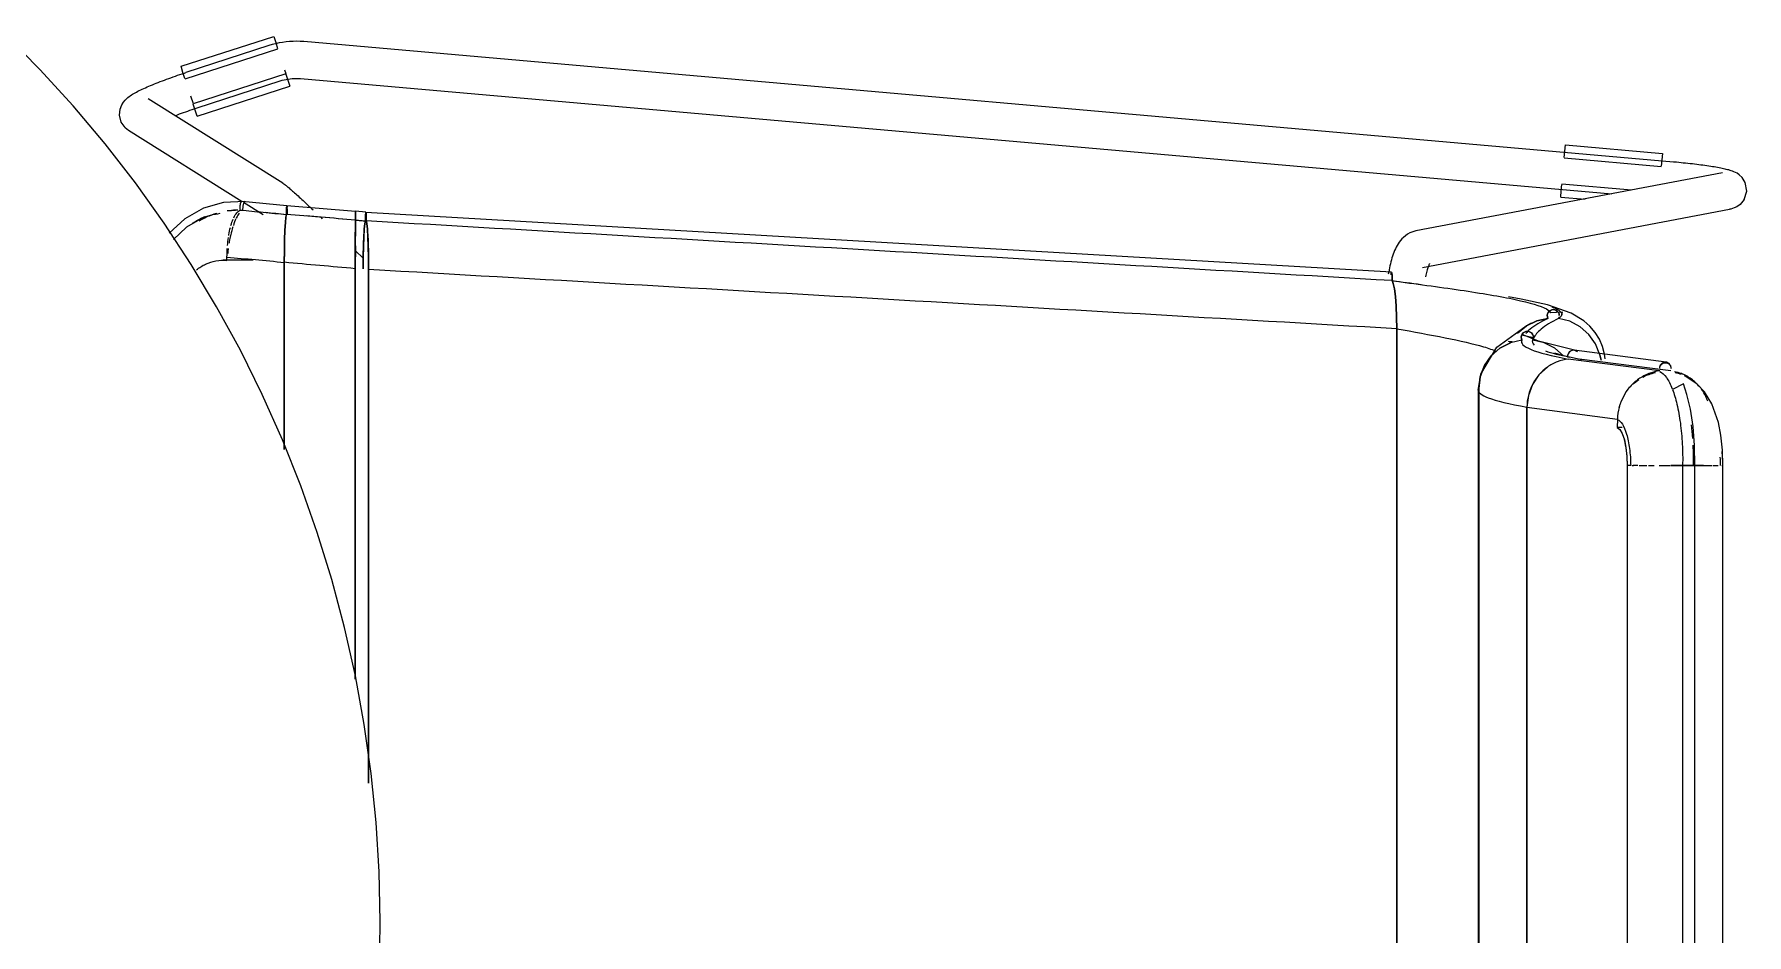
# Model space of a CAD drawing. Header units: millimetres. Extents: x 155927 to 326028, y -36033 to 97293.
# Drawn here: x 173719 to 174274, y 12301 to 12592 of the extents above; entities that cross this region are included whole.
import ezdxf

# ---------------------------------------------------------------- set-up
doc = ezdxf.new("R2010")
doc.units = ezdxf.units.MM
doc.header["$MEASUREMENT"] = 0
doc.layers.add('I-FURN', color=8, linetype='CONTINUOUS', lineweight=9)

msp = doc.modelspace()

# ---------------------------------------------------------------- linework, layer by layer
at = {"layer": 'I-FURN'}
for p, q in [((173721.21, 12580.73), (173709.96, 12592.1)), ((173766.88, 12581.73), (173796.88, 12591.42)), ((173796.88, 12591.42), (173797.51, 12589.47)), ((173768.18, 12577.69), (173798.19, 12587.38)), ((173795.25, 12588.42), (173768.43, 12579.71)), ((173795.29, 12588.44), (173795.25, 12588.42)), ((173796.39, 12588.77), (173795.29, 12588.44)), ((173797.49, 12589.05), (173796.39, 12588.77)), ((173798.61, 12589.29), (173797.49, 12589.05)), ((173797.51, 12589.47), (173798.15, 12587.5)), ((173799.73, 12589.49), (173798.61, 12589.29)), ((173800.87, 12589.64), (173799.73, 12589.49)), ((173802, 12589.74), (173800.87, 12589.64)), ((173803.14, 12589.8), (173802, 12589.74)), ((173804.29, 12589.82), (173803.14, 12589.8)), ((173805.43, 12589.79), (173804.29, 12589.82)), ((173806.57, 12589.71), (173805.43, 12589.79)), ((174249.89, 12550.76), (173806.57, 12589.71)), ((173732, 12568.91), (173721.21, 12580.73)), ((173767.51, 12579.78), (173766.88, 12581.73)), ((173800.39, 12580.57), (173800.76, 12579.41)), ((173754.32, 12574.34), (173754.83, 12574.57)), ((173754.83, 12574.57), (173755.35, 12574.81)), ((173755.35, 12574.81), (173755.9, 12575.05)), ((173755.9, 12575.05), (173756.46, 12575.29)), ((173756.46, 12575.29), (173757.04, 12575.54)), ((173757.04, 12575.54), (173757.63, 12575.79)), ((173757.63, 12575.79), (173758.24, 12576.04)), ((173758.24, 12576.04), (173758.87, 12576.29)), ((173758.87, 12576.29), (173759.51, 12576.54)), ((173759.51, 12576.54), (173760.16, 12576.79)), ((173760.16, 12576.79), (173760.83, 12577.05)), ((173760.83, 12577.05), (173761.51, 12577.3)), ((173761.51, 12577.3), (173762.19, 12577.56)), ((173762.19, 12577.56), (173762.89, 12577.81)), ((173762.89, 12577.81), (173763.6, 12578.06)), ((173763.6, 12578.06), (173764.32, 12578.32)), ((173764.32, 12578.32), (173765.04, 12578.57)), ((173765.04, 12578.57), (173765.77, 12578.82)), ((173765.77, 12578.82), (173766.5, 12579.07)), ((173766.5, 12579.07), (173767.24, 12579.32)), ((173767.24, 12579.32), (173767.98, 12579.56)), ((173768.14, 12577.81), (173767.51, 12579.78)), ((173767.98, 12579.56), (173768.43, 12579.71)), ((173800.79, 12579.31), (173770.79, 12569.62)), ((173772.09, 12565.58), (173802.1, 12575.27)), ((173772.14, 12568.3), (173798.96, 12577.01)), ((173798.96, 12577.01), (173799.59, 12577.2)), ((173799.59, 12577.2), (173800.23, 12577.37)), ((173800.23, 12577.37), (173800.88, 12577.51)), ((173800.83, 12579.19), (173801.47, 12577.22)), ((173800.88, 12577.51), (173801.53, 12577.62)), ((173801.47, 12577.22), (173802.1, 12575.27)), ((173801.53, 12577.62), (173802.19, 12577.71)), ((173802.19, 12577.71), (173802.85, 12577.77)), ((173802.85, 12577.77), (173803.51, 12577.81)), ((173803.51, 12577.81), (173804.17, 12577.82)), ((173804.17, 12577.82), (173804.83, 12577.8)), ((173804.83, 12577.8), (173805.49, 12577.76)), ((173805.49, 12577.76), (173805.52, 12577.76)), ((173805.52, 12577.75), (174229.86, 12540.47)), ((173742.31, 12556.67), (173732, 12568.91)), ((173747.15, 12567.88), (173747.67, 12569.26)), ((173747.67, 12569.26), (173748.24, 12570.17)), ((173748.24, 12570.17), (173748.75, 12570.8)), ((173748.75, 12570.8), (173749.22, 12571.26)), ((173749.22, 12571.26), (173749.65, 12571.63)), ((173749.65, 12571.63), (173750.05, 12571.95)), ((173750.05, 12571.95), (173750.44, 12572.22)), ((173750.44, 12572.22), (173750.83, 12572.48)), ((173750.83, 12572.48), (173751.22, 12572.72)), ((173751.22, 12572.72), (173751.62, 12572.96)), ((173751.62, 12572.96), (173752.03, 12573.19)), ((173752.03, 12573.19), (173752.45, 12573.42)), ((173752.45, 12573.42), (173752.89, 12573.65)), ((173752.89, 12573.65), (173753.35, 12573.87)), ((173753.35, 12573.87), (173753.82, 12574.11)), ((173753.82, 12574.11), (173754.32, 12574.34)), ((173799.86, 12543.91), (173756.28, 12571.22)), ((173769.96, 12572.2), (173770.76, 12569.72)), ((173771.46, 12567.53), (173770.83, 12569.5)), ((173746.97, 12565.9), (173747.15, 12567.88)), ((173747.56, 12563.68), (173746.97, 12565.9)), ((173748.79, 12561.94), (173747.56, 12563.68)), ((173765.16, 12565.86), (173765.79, 12566.09)), ((173765.79, 12566.09), (173766.42, 12566.32)), ((173766.42, 12566.32), (173767.07, 12566.56)), ((173767.07, 12566.56), (173767.73, 12566.8)), ((173767.73, 12566.8), (173768.39, 12567.03)), ((173768.39, 12567.03), (173769.07, 12567.27)), ((173769.07, 12567.27), (173769.75, 12567.5)), ((173769.75, 12567.5), (173770.43, 12567.73)), ((173770.43, 12567.73), (173771.12, 12567.96)), ((173771.12, 12567.96), (173771.81, 12568.19)), ((173772.09, 12565.58), (173771.46, 12567.53)), ((173771.81, 12568.19), (173772.14, 12568.3)), ((173748.79, 12561.94), (173749.91, 12561.05)), ((173749.91, 12561.05), (173786.67, 12538.02)), ((173752.12, 12544.04), (173742.31, 12556.67)), ((174214.51, 12552.23), (174214.69, 12554.29)), ((174214.69, 12554.29), (174214.87, 12556.33)), ((174214.87, 12556.33), (174246.28, 12553.57)), ((174246.28, 12553.57), (174246.1, 12551.53)), ((174265.74, 12547.28), (174166.45, 12528.47)), ((174214.5, 12552.1), (174245.91, 12549.34)), ((174246.1, 12551.53), (174245.92, 12549.47)), ((174250.05, 12550.75), (174249.89, 12550.76)), ((174250.8, 12550.68), (174250.05, 12550.75)), ((174251.55, 12550.61), (174250.8, 12550.68)), ((174252.3, 12550.54), (174251.55, 12550.61)), ((174253.04, 12550.46), (174252.3, 12550.54)), ((174253.78, 12550.39), (174253.04, 12550.46)), ((174254.51, 12550.31), (174253.78, 12550.39)), ((174255.24, 12550.23), (174254.51, 12550.31)), ((174255.96, 12550.15), (174255.24, 12550.23)), ((174256.67, 12550.06), (174255.96, 12550.15)), ((174257.36, 12549.98), (174256.67, 12550.06)), ((174258.05, 12549.89), (174257.36, 12549.98)), ((174258.73, 12549.81), (174258.05, 12549.89)), ((174259.39, 12549.72), (174258.73, 12549.81)), ((174260.04, 12549.63), (174259.39, 12549.72)), ((174260.67, 12549.54), (174260.04, 12549.63)), ((174261.29, 12549.45), (174260.67, 12549.54)), ((174261.9, 12549.36), (174261.29, 12549.45)), ((174262.48, 12549.27), (174261.9, 12549.36)), ((174263.05, 12549.17), (174262.48, 12549.27)), ((174263.6, 12549.08), (174263.05, 12549.17)), ((174264.14, 12548.99), (174263.6, 12549.08)), ((174264.65, 12548.89), (174264.14, 12548.99)), ((174265.15, 12548.8), (174264.65, 12548.89)), ((174265.62, 12548.7), (174265.15, 12548.8)), ((174266.08, 12548.61), (174265.62, 12548.7)), ((174266.53, 12548.51), (174266.08, 12548.61)), ((174266.95, 12548.41), (174266.53, 12548.51)), ((174267.37, 12548.3), (174266.95, 12548.41)), ((174267.77, 12548.2), (174267.37, 12548.3)), ((174268.16, 12548.08), (174267.77, 12548.2)), ((174268.56, 12547.96), (174268.16, 12548.08)), ((174268.96, 12547.81), (174268.56, 12547.96)), ((174269.39, 12547.65), (174268.96, 12547.81)), ((174269.87, 12547.43), (174269.39, 12547.65)), ((174270.43, 12547.13), (174269.87, 12547.43)), ((174271.13, 12546.65), (174270.43, 12547.13)), ((173761.41, 12531.01), (173752.12, 12544.04)), ((173799.86, 12543.91), (173800.19, 12543.7)), ((173800.19, 12543.7), (173800.44, 12543.52)), ((173800.44, 12543.52), (173800.67, 12543.34)), ((173800.67, 12543.34), (173800.9, 12543.17)), ((173800.9, 12543.17), (173801.12, 12542.99)), ((173801.12, 12542.99), (173801.35, 12542.8)), ((173801.35, 12542.8), (173801.59, 12542.6)), ((173801.59, 12542.6), (173801.84, 12542.38)), ((173801.84, 12542.38), (173802.11, 12542.15)), ((173802.11, 12542.15), (173802.39, 12541.91)), ((173802.39, 12541.91), (173802.68, 12541.65)), ((173802.68, 12541.65), (173802.99, 12541.38)), ((173802.99, 12541.38), (173803.31, 12541.09)), ((174213.38, 12539.42), (174213.56, 12541.47)), ((174213.56, 12541.47), (174213.75, 12543.53)), ((174236.24, 12541.68), (174213.76, 12543.65)), ((174272.04, 12545.79), (174271.13, 12546.65)), ((174273.08, 12544.14), (174272.04, 12545.79)), ((174272.73, 12538.63), (174273.56, 12541.38)), ((174273.56, 12541.38), (174273.08, 12544.14)), ((173774.1, 12535.8), (173768.09, 12532.42)), ((173780.62, 12537.68), (173774.1, 12535.8)), ((173787.53, 12537.97), (173780.62, 12537.68)), ((173786.64, 12538.09), (173801.13, 12536.67)), ((173787.05, 12537.78), (173793.49, 12533.75)), ((173801.04, 12535.73), (173801.03, 12535.28)), ((173801.03, 12535.27), (173801.04, 12535.72)), ((173801.06, 12536.11), (173801.04, 12535.73)), ((173801.04, 12535.72), (173801.06, 12536.11)), ((173801.08, 12536.41), (173801.06, 12536.11)), ((173801.06, 12536.11), (173801.08, 12536.4)), ((173801.1, 12536.6), (173801.08, 12536.41)), ((173801.13, 12536.67), (173801.1, 12536.6)), ((173801.1, 12536.59), (173801.13, 12536.66)), ((173801.16, 12536.6), (173801.13, 12536.67)), ((173801.13, 12536.66), (173823.33, 12534.84)), ((173801.13, 12536.66), (173801.16, 12536.6)), ((173801.18, 12536.41), (173801.16, 12536.6)), ((173801.16, 12536.6), (173801.18, 12536.41)), ((173801.2, 12536.12), (173801.18, 12536.41)), ((173801.18, 12536.41), (173801.2, 12536.12)), ((173801.23, 12535.29), (173801.22, 12535.74)), ((173801.22, 12535.74), (173801.23, 12535.29)), ((173803.31, 12541.09), (173803.65, 12540.79)), ((173803.65, 12540.79), (173804, 12540.48)), ((173804, 12540.48), (173804.37, 12540.15)), ((173804.37, 12540.15), (173804.74, 12539.8)), ((173804.74, 12539.8), (173805.13, 12539.45)), ((173805.13, 12539.45), (173805.54, 12539.08)), ((173805.54, 12539.08), (173805.95, 12538.7)), ((173805.95, 12538.7), (173806.37, 12538.31)), ((173806.37, 12538.31), (173806.81, 12537.9)), ((173806.81, 12537.9), (173807.25, 12537.49)), ((173807.25, 12537.49), (173807.71, 12537.07)), ((173807.71, 12537.07), (173808.17, 12536.64)), ((173808.17, 12536.64), (173808.64, 12536.2)), ((173808.64, 12536.2), (173809.12, 12535.75)), ((173809.12, 12535.75), (173809.6, 12535.29)), ((174213.38, 12539.42), (174221.28, 12538.73)), ((174268.9, 12535.71), (174268.39, 12535.58)), ((174269.52, 12535.93), (174268.9, 12535.71)), ((174270.33, 12536.3), (174269.52, 12535.93)), ((174271.41, 12537.05), (174270.33, 12536.3)), ((174272.73, 12538.63), (174271.41, 12537.05)), ((173770.18, 12517.63), (173761.41, 12531.01)), ((173768.09, 12532.42), (173763.09, 12527.81)), ((173774.5, 12533.1), (173768.68, 12529.73)), ((173800.67, 12531.19), (173800.51, 12528.71)), ((173800.52, 12528.75), (173800.67, 12531.19)), ((173800.67, 12531.21), (173800.84, 12532.93)), ((173800.84, 12532.92), (173800.67, 12531.19)), ((173801.04, 12533.82), (173800.84, 12532.92)), ((173800.84, 12532.93), (173801.04, 12533.81)), ((173801.03, 12535.28), (173801.03, 12534.78)), ((173801.03, 12534.78), (173801.03, 12535.27)), ((173801.03, 12534.78), (173801.03, 12534.29)), ((173801.03, 12534.28), (173801.03, 12534.78)), ((173801.03, 12534.29), (173801.04, 12533.82)), ((173801.04, 12533.81), (173801.03, 12534.28)), ((173801.22, 12533.83), (173801.23, 12534.3)), ((173801.23, 12534.3), (173801.22, 12533.83)), ((173801.23, 12534.8), (173801.23, 12535.29)), ((173801.23, 12535.29), (173801.23, 12534.79)), ((173801.23, 12534.3), (173801.23, 12534.8)), ((173801.23, 12534.79), (173801.23, 12534.3)), ((173812.09, 12532.93), (173812.59, 12532.45)), ((173823.3, 12529.37), (173823.31, 12531.11)), ((173823.31, 12531.11), (173823.3, 12529.37)), ((173823.31, 12531.11), (173823.32, 12532)), ((173823.32, 12532), (173823.31, 12531.11)), ((173823.32, 12533.91), (173823.33, 12534.29)), ((173823.33, 12534.29), (173823.32, 12533.91)), ((173823.32, 12533.45), (173823.32, 12533.91)), ((173823.32, 12533.91), (173823.32, 12533.46)), ((173823.32, 12533.46), (173823.32, 12532.97)), ((173823.32, 12532.96), (173823.32, 12533.45)), ((173823.32, 12532.97), (173823.32, 12532.47)), ((173823.32, 12532.47), (173823.32, 12532.96)), ((173823.32, 12532), (173823.32, 12532.47)), ((173823.32, 12532.47), (173823.32, 12532)), ((173823.33, 12534.77), (173823.33, 12534.84)), ((173823.33, 12534.84), (173823.33, 12534.77)), ((173826.69, 12534.57), (173823.33, 12534.83)), ((173823.33, 12534.77), (173823.33, 12534.83)), ((173823.33, 12534.83), (173823.33, 12534.77)), ((173823.33, 12534.58), (173823.33, 12534.77)), ((173823.33, 12534.77), (173823.34, 12534.58)), ((173823.34, 12534.58), (173823.33, 12534.77)), ((173823.33, 12534.77), (173823.33, 12534.58)), ((173823.33, 12534.29), (173823.33, 12534.58)), ((173823.33, 12534.58), (173823.33, 12534.29)), ((173823.34, 12534.58), (173823.34, 12534.28)), ((173823.34, 12534.29), (173823.34, 12534.58)), ((173823.34, 12533.9), (173823.34, 12534.29)), ((173823.34, 12534.28), (173823.34, 12533.9)), ((173823.34, 12533.9), (173823.34, 12533.45)), ((173823.34, 12533.45), (173823.34, 12533.9)), ((173823.34, 12533.45), (173823.34, 12532.96)), ((173823.34, 12532.96), (173823.34, 12533.45)), ((173823.34, 12532.96), (173823.34, 12532.46)), ((173823.34, 12532.46), (173823.34, 12532.96)), ((173823.34, 12532.46), (173823.34, 12531.99)), ((173823.34, 12531.99), (173823.34, 12532.46)), ((173823.37, 12529.35), (173823.35, 12531.1)), ((173823.35, 12531.09), (173823.37, 12529.34)), ((173826.38, 12530.82), (173826.19, 12529.07)), ((173826.59, 12531.72), (173826.38, 12530.82)), ((173826.6, 12533.63), (173826.58, 12533.18)), ((173826.58, 12533.18), (173826.58, 12532.69)), ((173826.58, 12532.69), (173826.58, 12532.19)), ((173826.58, 12532.19), (173826.59, 12531.72)), ((173826.61, 12534.01), (173826.6, 12533.63)), ((173826.64, 12534.31), (173826.61, 12534.01)), ((173826.66, 12534.49), (173826.64, 12534.31)), ((173826.69, 12534.56), (173826.66, 12534.49)), ((173826.69, 12534.56), (174158.6, 12515.28)), ((173826.72, 12534.5), (173826.69, 12534.56)), ((173826.74, 12534.31), (173826.72, 12534.5)), ((173826.77, 12534.02), (173826.74, 12534.31)), ((173826.78, 12533.64), (173826.77, 12534.02)), ((173826.8, 12533.18), (173826.78, 12533.64)), ((173826.79, 12531.73), (173826.8, 12532.2)), ((173827, 12530.84), (173826.79, 12531.73)), ((173826.8, 12532.69), (173826.8, 12533.18)), ((173826.8, 12532.2), (173826.8, 12532.69)), ((173827.19, 12529.09), (173827, 12530.84)), ((174168.68, 12516.68), (174267.97, 12535.49)), ((174268.39, 12535.58), (174267.97, 12535.49)), ((173768.68, 12529.73), (173764.45, 12525.7)), ((173800.33, 12522.17), (173800.4, 12525.61)), ((173800.4, 12525.61), (173800.33, 12522.18)), ((173800.4, 12525.68), (173800.52, 12528.71)), ((173800.51, 12528.71), (173800.4, 12525.61)), ((173823.27, 12523.73), (173823.28, 12526.86)), ((173823.28, 12526.86), (173823.27, 12523.73)), ((173823.3, 12529.37), (173823.28, 12526.86)), ((173823.28, 12526.86), (173823.3, 12529.36)), ((173823.38, 12526.85), (173823.37, 12529.35)), ((173823.37, 12529.34), (173823.38, 12526.84)), ((173826.03, 12526.57), (173825.9, 12523.45)), ((173826.19, 12529.07), (173826.03, 12526.57)), ((173827.36, 12526.59), (173827.19, 12529.09)), ((173827.48, 12523.46), (173827.36, 12526.59)), ((174161.12, 12524.83), (174160.76, 12524.29)), ((174161.52, 12525.36), (174161.12, 12524.83)), ((174161.97, 12525.89), (174161.52, 12525.36)), ((174162.49, 12526.41), (174161.97, 12525.89)), ((174163.09, 12526.92), (174162.49, 12526.41)), ((174163.77, 12527.41), (174163.09, 12526.92)), ((174164.56, 12527.84), (174163.77, 12527.41)), ((174165.46, 12528.21), (174164.56, 12527.84)), ((174166.45, 12528.47), (174165.46, 12528.21)), ((173781.75, 12518.97), (173781.75, 12520.01)), ((173800.33, 12522.08), (173800.3, 12518.32)), ((173800.3, 12518.44), (173800.33, 12522.08)), ((173823.27, 12520.16), (173823.27, 12523.73)), ((173823.27, 12523.73), (173823.27, 12520.16)), ((173825.94, 12519.6), (173823.27, 12522.17)), ((173823.27, 12516.37), (173823.27, 12520.16)), ((173823.27, 12520.16), (173823.27, 12516.37)), ((173823.39, 12523.72), (173823.39, 12520.16)), ((173823.39, 12520.17), (173823.39, 12523.72)), ((173825.82, 12519.9), (173825.8, 12516.22)), ((173825.9, 12523.45), (173825.82, 12519.9)), ((173827.56, 12519.89), (173827.48, 12523.46)), ((173827.58, 12516.11), (173827.56, 12519.89)), ((174158.58, 12519.14), (174158.41, 12518.51)), ((174158.76, 12519.76), (174158.58, 12519.14)), ((174158.96, 12520.36), (174158.76, 12519.76)), ((174159.16, 12520.95), (174158.96, 12520.36)), ((174159.38, 12521.54), (174159.16, 12520.95)), ((174159.62, 12522.11), (174159.38, 12521.54)), ((174159.87, 12522.67), (174159.62, 12522.11)), ((174160.14, 12523.22), (174159.87, 12522.67)), ((174160.43, 12523.75), (174160.14, 12523.22)), ((174160.76, 12524.29), (174160.43, 12523.75)), ((173778.41, 12503.91), (173770.18, 12517.63)), ((173790.26, 12519.02), (173780.51, 12519.02)), ((173800.3, 12518.32), (173800.3, 12457.76)), ((173800.3, 12457.76), (173800.3, 12518.32)), ((173823.27, 12383.54), (173823.27, 12516.37)), ((173823.27, 12516.37), (173823.27, 12383.54)), ((173827.58, 12349.84), (173827.58, 12516.11)), ((173827.58, 12516.11), (173827.58, 12349.84)), ((174157.69, 12515.17), (174157.57, 12514.47)), ((174157.82, 12515.86), (174157.69, 12515.17)), ((174157.95, 12516.54), (174157.82, 12515.86)), ((174158.09, 12517.21), (174157.95, 12516.54)), ((174158.25, 12517.87), (174158.09, 12517.21)), ((174158.41, 12518.51), (174158.25, 12517.87)), ((174158.45, 12514.74), (174158.42, 12514.36)), ((174158.42, 12514.36), (174158.45, 12514.74)), ((174158.5, 12515.03), (174158.45, 12514.74)), ((174158.45, 12514.74), (174158.5, 12515.03)), ((174158.55, 12515.21), (174158.6, 12515.28)), ((174158.6, 12515.27), (174158.55, 12515.21)), ((174158.75, 12514.71), (174158.7, 12515.01)), ((174158.7, 12515.01), (174158.75, 12514.71)), ((174158.78, 12514.32), (174158.75, 12514.71)), ((174158.75, 12514.71), (174158.78, 12514.33)), ((174158.78, 12514.33), (174158.8, 12513.87)), ((174158.8, 12513.87), (174158.78, 12514.32)), ((174158.81, 12513.38), (174158.8, 12513.87)), ((174158.8, 12513.87), (174158.81, 12513.38)), ((174169.71, 12514.13), (174169.61, 12513.63)), ((174169.81, 12514.6), (174169.71, 12514.13)), ((174169.91, 12515.04), (174169.81, 12514.6)), ((174170.02, 12515.46), (174169.91, 12515.04)), ((174170.12, 12515.86), (174170.02, 12515.46)), ((174170.23, 12516.22), (174170.12, 12515.86)), ((174170.34, 12516.56), (174170.23, 12516.22)), ((174170.45, 12516.86), (174170.34, 12516.56)), ((174170.55, 12517.13), (174170.45, 12516.86)), ((174170.64, 12517.36), (174170.55, 12517.13)), ((174170.73, 12517.56), (174170.64, 12517.36)), ((174170.8, 12517.71), (174170.73, 12517.56)), ((174170.85, 12517.8), (174170.8, 12517.71)), ((174170.89, 12517.87), (174170.85, 12517.8)), ((174170.91, 12517.9), (174170.89, 12517.87)), ((174158.79, 12512.41), (174158.81, 12512.88)), ((174158.81, 12512.88), (174158.79, 12512.41)), ((174158.79, 12512.41), (174159.19, 12511.51)), ((174159.19, 12511.51), (174158.79, 12512.41)), ((174158.81, 12512.88), (174158.81, 12513.38)), ((174158.81, 12513.38), (174158.81, 12512.88)), ((174159.19, 12511.51), (174159.55, 12509.77)), ((174159.56, 12509.76), (174159.19, 12511.51)), ((174159.55, 12509.76), (174159.86, 12507.3)), ((174159.87, 12507.26), (174159.56, 12509.76)), ((173786.08, 12489.87), (173778.41, 12503.91)), ((174159.87, 12507.27), (174160.1, 12504.21)), ((174160.11, 12504.16), (174159.87, 12507.26)), ((174160.11, 12504.16), (174160.26, 12500.69)), ((174160.26, 12500.63), (174160.11, 12504.16)), ((174200.58, 12506.43), (174196.51, 12507.17)), ((174209.1, 12504.54), (174200.58, 12506.43)), ((174216.73, 12501.87), (174209.1, 12504.54)), ((174209.63, 12502.51), (174209.32, 12502.13)), ((174209.32, 12502.12), (174209.64, 12502.5)), ((174210.04, 12502.79), (174209.63, 12502.51)), ((174209.64, 12502.5), (174210.04, 12502.79)), ((174210.5, 12502.98), (174210.04, 12502.79)), ((174210.04, 12502.79), (174210.5, 12502.97)), ((174210.98, 12503.04), (174210.5, 12502.98)), ((174210.5, 12502.97), (174210.98, 12503.03)), ((174211.47, 12502.96), (174210.98, 12503.04)), ((174210.98, 12503.03), (174211.47, 12502.96)), ((174211.47, 12502.96), (174211.92, 12502.76)), ((174211.92, 12502.77), (174211.47, 12502.96)), ((174212.32, 12502.47), (174211.92, 12502.77)), ((174211.92, 12502.76), (174212.31, 12502.46)), ((174212.31, 12502.46), (174212.62, 12502.08)), ((174212.62, 12502.08), (174212.32, 12502.47)), ((174160.26, 12500.63), (174160.32, 12496.94)), ((174160.32, 12496.86), (174160.26, 12500.63)), ((174160.32, 12113.46), (174160.32, 12496.86)), ((174160.32, 12496.86), (174160.32, 12113.38)), ((174192.65, 12490.85), (174202.19, 12497.84)), ((174202.26, 12497.79), (174199.42, 12495.38)), ((174199.42, 12495.38), (174202.26, 12497.78)), ((174202.19, 12497.84), (174203.93, 12498.73)), ((174205.58, 12499.43), (174202.26, 12497.79)), ((174202.26, 12497.78), (174205.59, 12499.42)), ((174209.2, 12500.21), (174205.58, 12499.43)), ((174205.59, 12499.42), (174209.2, 12500.21)), ((174209.11, 12501.68), (174209.02, 12501.19)), ((174209.02, 12501.18), (174209.11, 12501.67)), ((174209.02, 12501.19), (174209.05, 12500.69)), ((174209.05, 12500.68), (174209.02, 12501.18)), ((174209.05, 12500.69), (174209.2, 12500.21)), ((174209.2, 12500.21), (174209.05, 12500.68)), ((174209.32, 12502.13), (174209.11, 12501.68)), ((174209.11, 12501.67), (174209.32, 12502.12)), ((174213.93, 12502.23), (174210.08, 12502.04)), ((174212.62, 12502.08), (174212.82, 12501.62)), ((174212.82, 12501.62), (174212.62, 12502.08)), ((174212.85, 12500.63), (174212.68, 12500.16)), ((174212.69, 12500.16), (174212.85, 12500.63)), ((174216.32, 12499.26), (174212.69, 12500.16)), ((174212.82, 12501.62), (174212.89, 12501.13)), ((174212.89, 12501.13), (174212.82, 12501.62)), ((174213.61, 12501.07), (174213.93, 12502.23)), ((174219.64, 12497.52), (174216.32, 12499.26)), ((174220.84, 12499.36), (174216.73, 12501.87)), ((174222.46, 12495.04), (174219.64, 12497.52)), ((174222.8, 12497.63), (174220.84, 12499.36)), ((174224.49, 12495.65), (174222.8, 12497.63)), ((174197.1, 12492.31), (174193.7, 12490.56)), ((174193.71, 12490.55), (174197.1, 12492.3)), ((174200.81, 12493.2), (174197.1, 12492.31)), ((174200.61, 12494.17), (174200.69, 12494.66)), ((174200.69, 12494.66), (174200.61, 12494.17)), ((174200.65, 12493.67), (174200.61, 12494.17)), ((174200.61, 12494.17), (174200.65, 12493.67)), ((174200.81, 12493.2), (174200.65, 12493.67)), ((174200.65, 12493.67), (174200.81, 12493.2)), ((174200.69, 12494.66), (174200.9, 12495.11)), ((174200.89, 12495.11), (174200.69, 12494.66)), ((174204.6, 12493.88), (174200.71, 12494.72)), ((174206.16, 12492.84), (174200.84, 12495.01)), ((174201.21, 12495.49), (174200.89, 12495.11)), ((174200.9, 12495.11), (174201.21, 12495.49)), ((174201.61, 12495.79), (174201.21, 12495.49)), ((174201.21, 12495.49), (174201.61, 12495.78)), ((174202.07, 12495.98), (174201.61, 12495.79)), ((174201.61, 12495.78), (174202.07, 12495.97)), ((174202.07, 12495.97), (174202.56, 12496.04)), ((174202.56, 12496.04), (174202.07, 12495.98)), ((174202.56, 12496.04), (174203.05, 12495.97)), ((174203.05, 12495.98), (174202.56, 12496.04)), ((174203.52, 12495.79), (174203.05, 12495.98)), ((174203.05, 12495.97), (174203.51, 12495.78)), ((174203.51, 12495.78), (174203.92, 12495.49)), ((174203.92, 12495.49), (174203.52, 12495.79)), ((174203.92, 12495.49), (174204.23, 12495.11)), ((174204.23, 12495.11), (174203.92, 12495.49)), ((174204.23, 12495.11), (174204.43, 12494.66)), ((174204.43, 12494.66), (174204.23, 12495.11)), ((174204.48, 12493.67), (174204.31, 12493.2)), ((174204.32, 12493.2), (174204.48, 12493.67)), ((174208.03, 12492.31), (174204.32, 12493.2)), ((174204.43, 12494.66), (174204.51, 12494.17)), ((174204.52, 12494.17), (174204.43, 12494.66)), ((174204.51, 12494.17), (174204.48, 12493.67)), ((174204.48, 12493.67), (174204.52, 12494.17)), ((174217.78, 12489.88), (174206.16, 12492.84)), ((174211.43, 12490.56), (174208.03, 12492.31)), ((174224.64, 12491.95), (174222.46, 12495.04)), ((174225.86, 12493.45), (174224.49, 12495.65)), ((174226.04, 12488.44), (174224.64, 12491.95)), ((174226.89, 12491.08), (174225.86, 12493.45)), ((173793.18, 12475.53), (173786.08, 12489.87)), ((174187.53, 12482.2), (174192.65, 12490.85)), ((174190.83, 12488.05), (174188.66, 12484.91)), ((174188.66, 12484.91), (174190.83, 12488.04)), ((174193.7, 12490.56), (174190.83, 12488.05)), ((174190.83, 12488.04), (174193.71, 12490.55)), ((174211.39, 12489.05), (174213.83, 12488.29)), ((174214.3, 12488.05), (174211.43, 12490.56)), ((174213.83, 12488.29), (174220.12, 12486.92)), ((174215.68, 12488.52), (174215.6, 12488.03)), ((174215.6, 12488.03), (174215.64, 12487.53)), ((174215.87, 12488.97), (174215.68, 12488.52)), ((174245.49, 12483.22), (174215.79, 12487.06)), ((174216.17, 12489.35), (174215.87, 12488.97)), ((174216.56, 12489.65), (174216.17, 12489.35)), ((174217, 12489.84), (174216.56, 12489.65)), ((174217.47, 12489.91), (174217, 12489.84)), ((174217.94, 12489.84), (174217.47, 12489.91)), ((174247.48, 12486.04), (174217.7, 12489.89)), ((174218.38, 12489.65), (174217.94, 12489.84)), ((174218.76, 12489.36), (174218.38, 12489.65)), ((174249.04, 12483.2), (174219.34, 12487.04)), ((174226.03, 12488.43), (174226.4, 12486.69)), ((174226.4, 12486.7), (174226.04, 12488.44)), ((174227.55, 12488.58), (174226.89, 12491.08)), ((174227.7, 12487.16), (174227.55, 12488.58)), ((174186.67, 12477.01), (174187.46, 12482.05)), ((174186.82, 12477.55), (174187.3, 12481.34)), ((174187.29, 12481.34), (174186.82, 12477.55)), ((174188.66, 12484.91), (174187.29, 12481.34)), ((174187.3, 12481.34), (174188.66, 12484.91)), ((174187.46, 12482.05), (174188.83, 12485.23)), ((174206.29, 12481.94), (174204.21, 12478.83)), ((174209.03, 12484.43), (174206.29, 12481.94)), ((174245.51, 12483.65), (174243.07, 12483.97)), ((174253.67, 12481.55), (174253.47, 12481.65)), ((174257.56, 12478.88), (174253.67, 12481.55)), ((173799.7, 12460.92), (173793.18, 12475.53)), ((174186.67, 12477.01), (174186.67, 12172.21)), ((174186.82, 12132.77), (174186.82, 12477.55)), ((174186.82, 12477.55), (174186.82, 12132.77)), ((174202.89, 12475.28), (174202.42, 12471.51)), ((174204.21, 12478.83), (174202.89, 12475.28)), ((174253.06, 12479.01), (174249.52, 12477.25)), ((174254.22, 12475.56), (174253.06, 12479.01)), ((174255.32, 12470.87), (174254.22, 12475.56)), ((174259.86, 12476.4), (174257.56, 12478.88)), ((174262.25, 12472.52), (174259.86, 12476.4)), ((174202.42, 12471.51), (174231.69, 12467.65)), ((174202.42, 12138.8), (174202.42, 12471.51)), ((174202.42, 12471.51), (174202.42, 12138.8)), ((174256.17, 12465.25), (174255.32, 12470.87)), ((174264.38, 12466.47), (174262.25, 12472.52)), ((174231.69, 12467.65), (174231.63, 12464.94)), ((174233.29, 12464.94), (174231.63, 12464.94)), ((174231.63, 12464.94), (174232.49, 12464.3)), ((174233.29, 12464.94), (174231.64, 12464.94)), ((174232.49, 12464.3), (174233.28, 12462.95)), ((174256.65, 12459.13), (174256.17, 12465.25)), ((174265.17, 12462.44), (174264.38, 12466.47)), ((173805.64, 12446.07), (173799.7, 12460.92)), ((174233.28, 12462.95), (174233.95, 12460.96)), ((174233.95, 12460.96), (174234.46, 12458.47)), ((174234.46, 12458.47), (174234.78, 12455.62)), ((174256.75, 12452.58), (174256.65, 12459.13)), ((174265.67, 12457.61), (174265.17, 12462.44)), ((174234.78, 12455.62), (174234.88, 12452.58)), ((174234.88, 12452.58), (174234.88, 12157.73)), ((174234.94, 12157.73), (174234.94, 12452.58)), ((174236.47, 12452.58), (174236.87, 12452.58)), ((174238.27, 12452.58), (174236.83, 12452.58)), ((174238.8, 12452.58), (174241.26, 12452.58)), ((174241.78, 12452.58), (174243.62, 12452.58)), ((174245.25, 12452.58), (174248.81, 12452.58)), ((174252.81, 12452.58), (174249, 12452.58)), ((174249, 12452.58), (174252.81, 12452.58)), ((174252.78, 12452.58), (174252.78, 12157.73)), ((174252.9, 12452.58), (174256.75, 12452.58)), ((174253.12, 12452.58), (174252.9, 12452.58)), ((174253.45, 12452.58), (174253.12, 12452.58)), ((174253.87, 12452.58), (174253.45, 12452.58)), ((174254.34, 12452.58), (174253.87, 12452.58)), ((174254.84, 12452.58), (174254.34, 12452.58)), ((174255.33, 12452.58), (174254.84, 12452.58)), ((174255.79, 12452.58), (174255.33, 12452.58)), ((174256.18, 12452.58), (174255.79, 12452.58)), ((174256.48, 12452.58), (174256.18, 12452.58)), ((174256.68, 12452.58), (174256.48, 12452.58)), ((174259.53, 12452.58), (174256.5, 12452.58)), ((174256.5, 12452.58), (174259.52, 12452.58)), ((174256.75, 12452.58), (174256.68, 12452.58)), ((174256.75, 12157.73), (174256.75, 12452.58)), ((174259.69, 12452.58), (174262.26, 12452.58)), ((174262.54, 12452.58), (174264.29, 12452.58)), ((174265.48, 12452.58), (174265.77, 12452.58)), ((174265.78, 12452.58), (174265.61, 12452.58)), ((174265.78, 12452.58), (174265.67, 12457.61)), ((174265.78, 12157.73), (174265.78, 12452.58)), ((173810.97, 12430.98), (173805.64, 12446.07)), ((173815.7, 12415.7), (173810.97, 12430.98)), ((173819.82, 12400.24), (173815.7, 12415.7)), ((173823.31, 12384.63), (173819.82, 12400.24)), ((173826.17, 12368.88), (173823.31, 12384.63)), ((173828.4, 12353.04), (173826.17, 12368.88)), ((173830, 12337.12), (173828.4, 12353.04)), ((173830.96, 12321.15), (173830, 12337.12)), ((173831.28, 12305.16), (173830.96, 12321.15)), ((173831.19, 12296.52), (173831.28, 12305.16))]:
    msp.add_line(p, q, dxfattribs=at)
for centre, major_axis, ratio, start_param, end_param in [((174217.49, 12471.38), (0, -15.78), 0.955139, 3.495799, 3.737346), ((174217.49, 12471.38), (0, -15.78), 0.955139, 3.254129, 3.495629), ((174217.47, 12487.94), (0, -1.96), 0.955139, 2.379629, 4.923331), ((174217.49, 12471.38), (0, -15.78), 0.955139, 3.737469, 4.704147), ((174250.03, 12452.58), (15.75, 0), 0.000004, 2.669107, 2.851347), ((174261.51, 12452.58), (0, 12.4), 0.287441, 4.712389, 4.932602)]:
    msp.add_ellipse(centre, major_axis=major_axis, ratio=ratio, start_param=start_param, end_param=end_param, dxfattribs=at)
for points, knots in [([(173786.08, 12535.25), (173786.06, 12535.39), (173786.03, 12535.68), (173786.01, 12536.1), (173786.03, 12536.47), (173786.05, 12536.77), (173786.08, 12537.04), (173786.13, 12537.29), (173786.19, 12537.51), (173786.26, 12537.71), (173786.36, 12537.9), (173786.45, 12538.01), (173786.49, 12538.04)], [0, 0, 0, 0, 0.0555556, 0.1111111, 0.1666667, 0.1944444, 0.2222222, 0.2777778, 0.3055556, 0.3333333, 0.3888889, 0.4444444, 0.4444444, 0.4444444, 0.4444444]), ([(173770.62, 12531.04), (173771.51, 12531.61), (173774.33, 12533.28), (173777.44, 12533.89), (173779.58, 12534.18)], [0.591443, 0.591443, 0.591443, 0.591443, 0.6666667, 0.8236682, 0.8236682, 0.8236682, 0.8236682]), ([(173778.48, 12534.17), (173777.13, 12533.78), (173775.17, 12533.05), (173773.35, 12532.04), (173772.77, 12531.7)], [0.2297626, 0.2297626, 0.2297626, 0.2297626, 0.3333333, 0.3824546, 0.3824546, 0.3824546, 0.3824546]), ([(173783.93, 12532.73), (173784.25, 12533.41), (173784.94, 12534.54), (173785.69, 12535.11), (173786.08, 12535.25)], [0.6690305, 0.6690305, 0.6690305, 0.6690305, 0.8333333, 1, 1, 1, 1]), ([(173823.34, 12531.99), (173819.65, 12532.3), (173814.31, 12532.74), (173808.98, 12533.18), (173807.33, 12533.32)], [0, 0, 0, 0, 0.5, 0.7233886, 0.7233886, 0.7233886, 0.7233886]), ([(173825.8, 12516.22), (173825.8, 12518.73), (173825.85, 12522.5), (173826.02, 12526.69), (173826.24, 12530.04), (173826.45, 12531.43), (173826.59, 12531.72)], [-0.996036, -0.996036, -0.996036, -0.996036, -0.6666667, -0.5, -0.3333333, 0, 0, 0, 0]), ([(173826.69, 12534.57), (173826.71, 12534.57), (173826.74, 12534.43), (173826.77, 12534.04), (173826.79, 12533.65), (173826.8, 12533.19), (173826.8, 12532.7), (173826.8, 12532.2), (173826.79, 12531.88), (173826.79, 12531.73)], [-0.498493, -0.498493, -0.498493, -0.498493, -0.375, -0.3125, -0.25, -0.1875, -0.125, -0.0625, 0, 0, 0, 0]), ([(173826.79, 12531.73), (173826.93, 12531.45), (173827.14, 12530.06), (173827.36, 12526.7), (173827.49, 12523.54), (173827.57, 12519.93), (173827.58, 12517.38), (173827.58, 12516.11)], [-1, -1, -1, -1, -0.666667, -0.5, -0.333333, -0.166667, 0, 0, 0, 0]), ([(173782.32, 12527.05), (173782.33, 12527.11), (173782.48, 12528.01), (173782.66, 12528.87), (173782.85, 12529.61)], [0.3250374, 0.3250374, 0.3250374, 0.3250374, 0.3333333, 0.4607325, 0.4607325, 0.4607325, 0.4607325]), ([(173782.93, 12527.08), (173782.89, 12526.9), (173782.71, 12526.08), (173782.53, 12525.23), (173782.41, 12524.54)], [-0.3590539, -0.3590539, -0.3590539, -0.3590539, -0.3333333, -0.2410291, -0.2410291, -0.2410291, -0.2410291]), ([(173771.86, 12515.86), (173772.76, 12516.62), (173775.76, 12518.55), (173779.36, 12519.18), (173781.75, 12518.97)], [0.5, 0.5, 0.5, 0.5, 0.6666667, 1, 1, 1, 1]), ([(174158.79, 12512.41), (174166.34, 12511.39), (174181.55, 12509.36), (174199.99, 12506.31), (174208.29, 12503.87), (174209.89, 12502.45), (174210.08, 12502.04)], [0, 0, 0, 0, 0.25, 0.5, 0.75, 0.8499411, 0.8499411, 0.8499411, 0.8499411]), ([(174210.48, 12503.93), (174211.11, 12503.7), (174214.01, 12502.44), (174214.24, 12501.18), (174212.69, 12500.16)], [0.6929173, 0.6929173, 0.6929173, 0.6929173, 0.75, 1, 1, 1, 1]), ([(174160.32, 12496.86), (174165.71, 12495.88), (174176.49, 12493.94), (174187.2, 12491.51), (174191.44, 12490.05), (174192.59, 12489.56)], [0, 0, 0, 0, 0.25, 0.5, 0.625, 0.625, 0.625, 0.625]), ([(174209.2, 12500.21), (174206.79, 12499.04), (174204.14, 12497.42), (174202.46, 12495.79), (174202.07, 12495.33)], [0, 0, 0, 0, 0.5, 0.6963068, 0.6963068, 0.6963068, 0.6963068]), ([(174212.68, 12500.16), (174210.28, 12499), (174206.85, 12496.91), (174205.07, 12494.81), (174204.6, 12493.88)], [0, 0, 0, 0, 0.5, 0.9025383, 0.9025383, 0.9025383, 0.9025383]), ([(174249.08, 12484.07), (174249.08, 12484.21), (174249.07, 12484.44), (174249, 12484.73), (174248.9, 12485), (174248.72, 12485.31), (174248.43, 12485.63), (174248.07, 12485.87), (174247.72, 12486), (174247.41, 12486.05), (174247.14, 12486.05), (174246.87, 12486.02), (174246.62, 12485.95), (174246.37, 12485.83), (174246.06, 12485.64), (174245.73, 12485.32), (174245.5, 12484.92), (174245.38, 12484.57), (174245.33, 12484.31), (174245.31, 12484.14), (174245.31, 12484.07)], [0.1111111, 0.1111111, 0.1111111, 0.1111111, 0.1666667, 0.1944444, 0.2222222, 0.2777778, 0.3333333, 0.3888889, 0.4444444, 0.4791667, 0.5138889, 0.5486111, 0.5833333, 0.6180556, 0.6527778, 0.7222222, 0.7916667, 0.8263889, 0.8611111, 0.8888889, 0.8888889, 0.8888889, 0.8888889]), ([(174245.41, 12484.47), (174245.44, 12484.59), (174245.54, 12484.82), (174245.82, 12485.23), (174246.36, 12485.69), (174247.24, 12485.94), (174248.02, 12485.71), (174248.53, 12485.32), (174248.83, 12484.93), (174249.02, 12484.47), (174249.05, 12484.14), (174249.06, 12483.98)], [-0.8125, -0.8125, -0.8125, -0.8125, -0.765625, -0.71875, -0.625, -0.5, -0.375, -0.3125, -0.25, -0.1875, -0.125, -0.125, -0.125, -0.125]), ([(174258.29, 12478.09), (174257.5, 12479.03), (174255.69, 12480.71), (174252.87, 12482.31), (174250.96, 12482.77), (174250.22, 12482.93)], [0.5, 0.5, 0.5, 0.5, 0.6666667, 0.8333333, 0.9365189, 0.9365189, 0.9365189, 0.9365189]), ([(174186.67, 12477.01), (174186.67, 12476.18), (174189.05, 12474.35), (174196.69, 12472.52), (174202.42, 12471.51)], [0.0892847, 0.0892847, 0.0892847, 0.0892847, 0.5, 1, 1, 1, 1]), ([(174232.27, 12471.26), (174232.59, 12472.47), (174233.55, 12474.77), (174234.9, 12477.06), (174235.72, 12478.05)], [-0.8301962, -0.8301962, -0.8301962, -0.8301962, -0.6666667, -0.5, -0.5, -0.5, -0.5]), ([(174249.52, 12477.25), (174250.06, 12475.83), (174251.06, 12472.5), (174252.15, 12466.44), (174252.78, 12459.58), (174252.86, 12454.93), (174252.81, 12452.58)], [0.3397465, 0.3397465, 0.3397465, 0.3397465, 0.5, 0.6666667, 0.8333333, 0.9999948, 0.9999948, 0.9999948, 0.9999948]), ([(174260.94, 12473.45), (174260.76, 12473.97), (174260.19, 12475.31), (174259.45, 12476.57), (174258.92, 12477.3)], [0.260519, 0.260519, 0.260519, 0.260519, 0.3333333, 0.4544474, 0.4544474, 0.4544474, 0.4544474])]:
    msp.add_open_spline(points, degree=3, knots=knots, dxfattribs=at)
for points in [[(173787.39, 12537.9), (173787.34, 12537.86), (173787.25, 12537.74), (173787.12, 12537.44), (173787, 12537.06), (173786.9, 12536.6), (173786.84, 12536.11), (173786.81, 12535.61), (173786.81, 12535.3), (173786.82, 12535.15)], [(173781.85, 12535.05), (173782.74, 12535.15), (173783.65, 12535.17), (173784.55, 12535.16)], [(173785.25, 12535.21), (173784.35, 12535.19), (173783.45, 12535.14), (173782.56, 12535.03)], [(173783.03, 12530.27), (173783.24, 12531), (173783.47, 12531.64), (173783.72, 12532.24)], [(173784.65, 12532.42), (173784.36, 12531.79), (173784.08, 12531.04), (173783.82, 12530.22)], [(173785.73, 12534.24), (173785.4, 12533.83), (173785.08, 12533.31), (173784.77, 12532.67)], [(173786.08, 12535.25), (173788.53, 12535.01), (173793.48, 12534.53), (173798.51, 12534.05), (173801.04, 12533.82)], [(173794.14, 12534.53), (173796.42, 12534.3), (173798.73, 12534.08), (173801.04, 12533.85)], [(173823.32, 12532), (173819.61, 12532.3), (173812.17, 12532.91), (173804.75, 12533.51), (173801.04, 12533.81)], [(173823.32, 12532), (173823.9, 12531.95), (173825.06, 12531.86), (173826.21, 12531.77), (173826.79, 12531.73)], [(173823.34, 12531.99), (173823.88, 12531.95), (173824.96, 12531.86), (173826.05, 12531.77), (173826.59, 12531.72)], [(173826.59, 12531.72), (173826.57, 12532.32), (173826.58, 12533.82), (173826.65, 12534.57), (173826.69, 12534.57)], [(174158.79, 12512.41), (174103.55, 12515.63), (173992.96, 12522.07), (173882.19, 12528.51), (173826.79, 12531.73)], [(173781.92, 12523.73), (173781.99, 12524.63), (173782.09, 12525.52), (173782.22, 12526.37)], [(173783.66, 12529.8), (173783.41, 12528.99), (173783.18, 12528.12), (173782.97, 12527.2)], [(173780.23, 12519.02), (173780.74, 12519.03), (173781.24, 12519.01), (173781.75, 12518.97)], [(173781.75, 12520.01), (173781.76, 12520.96), (173781.79, 12521.89), (173781.85, 12522.8)], [(173781.75, 12520.01), (173784.78, 12519.76), (173790.92, 12519.21), (173797.17, 12518.62), (173800.3, 12518.32)], [(173782.16, 12522.85), (173782.09, 12522.32), (173782.03, 12521.78), (173781.98, 12521.24)], [(173800.3, 12518.44), (173804.12, 12518.09), (173807.95, 12517.75), (173811.78, 12517.4)], [(173811.78, 12517.4), (173815.6, 12517.06), (173819.44, 12516.72), (173823.27, 12516.37)], [(173827.58, 12516.11), (173883.11, 12512.91), (173938.64, 12509.72), (173994.08, 12506.52)], [(174158.8, 12512.39), (174161.92, 12512), (174165.08, 12511.6), (174168.2, 12511.21)], [(173994.08, 12506.52), (174049.54, 12503.33), (174104.96, 12500.13), (174160.32, 12496.94)], [(174196.35, 12492.81), (174196.82, 12492.75), (174197.28, 12492.7), (174197.75, 12492.64)], [(174200.81, 12493.2), (174200.26, 12492.18), (174202.23, 12490.13), (174210.29, 12488.08), (174215.79, 12487.06)], [(174204.31, 12493.2), (174204.02, 12492.65), (174204.17, 12492.11), (174204.74, 12491.57)], [(174208.47, 12489.66), (174210.36, 12489.01), (174213.17, 12488.35), (174216.21, 12487.69)], [(174245.49, 12483.22), (174244.25, 12483.07), (174241.88, 12482.49), (174238.54, 12480.72), (174235.7, 12478.2), (174233.51, 12475.05), (174232.09, 12471.45), (174231.73, 12468.95), (174231.69, 12467.65)], [(174236.86, 12478.96), (174237.41, 12479.48), (174237.99, 12479.99), (174238.62, 12480.38)], [(174239.98, 12481.23), (174241.24, 12481.93), (174242.61, 12482.33), (174243.99, 12482.67)], [(174245.49, 12483.01), (174246.21, 12482.66), (174247.62, 12481.35), (174248.88, 12478.89), (174249.45, 12477.42)], [(174250.37, 12482.75), (174251.05, 12482.59), (174251.73, 12482.39), (174252.38, 12482.14)], [(174186.82, 12477.55), (174186.72, 12477.37), (174186.67, 12477.19), (174186.67, 12477.01)], [(174231.71, 12467.41), (174232.26, 12467.28), (174233.36, 12466.33), (174234.76, 12463.01), (174235.72, 12458.21), (174235.98, 12454.48), (174236.01, 12452.58)], [(174255.54, 12465.74), (174255.72, 12464.33), (174255.88, 12462.88), (174255.99, 12461.4)], [(174234.93, 12453.42), (174234.88, 12456.2), (174234.52, 12458.75), (174234, 12460.96)], [(174256.11, 12459.18), (174256.22, 12457), (174256.25, 12454.8), (174256.21, 12452.58)], [(174265.51, 12457.18), (174265.63, 12455.71), (174265.7, 12454.16), (174265.69, 12452.58)]]:
    msp.add_open_spline(points, degree=3, dxfattribs=at)

doc.saveas('drawing.dxf')
